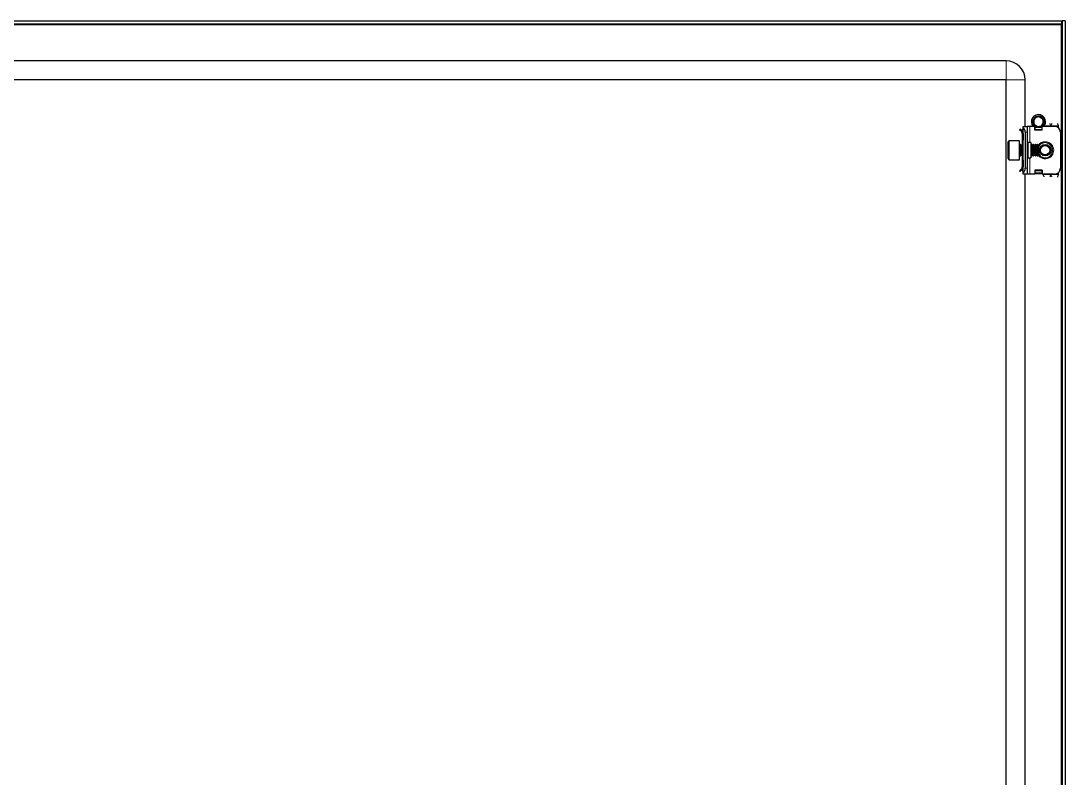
# Model space of a CAD drawing. Header units: millimetres. Extents: x -598 to 2041, y -624 to 1170.
# Drawn here: x 1492 to 2041, y 671 to 1069 of the extents above; entities that cross this region are included whole.
import ezdxf

# ---------------------------------------------------------------- set-up
doc = ezdxf.new("R2010")
doc.units = ezdxf.units.MM

msp = doc.modelspace()

# ---------------------------------------------------------------- linework, layer by layer
at = {"color": 7, "linetype": 'Continuous', "lineweight": 25}
for p, q in [((896.89, 1069.21), (2039.49, 1069.21)), ((896.89, 1067.71), (2039.49, 1067.71)), ((2039.34, 1067.71), (2039.09, 1067.11)), ((2039.49, 1067.71), (2039.49, 1069.21)), ((2039.69, 1069.21), (2039.69, -491.79)), ((2041.19, 1069.21), (2039.69, 1069.21)), ((2041.19, 1069.21), (2041.19, -491.79)), ((2010.19, 1048.21), (1480.69, 1048.21)), ((2010.19, 1038.21), (926.19, 1038.21)), ((2010.19, -460.79), (2010.19, 1038.21)), ((2020.19, 1013.71), (2020.19, 1038.21)), ((2024.19, 1016.31), (2024.22, 1016.56)), ((2024.19, 1016.1), (2024.22, 1016.34)), ((2024.19, 1016.31), (2024.19, 1016.26)), ((2024.19, 1016.1), (2024.2, 1016.05)), ((2024.21, 1016.51), (2024.2, 1016.46)), ((2024.21, 1015.9), (2024.21, 1015.86)), ((2024.23, 1016.72), (2024.23, 1016.67)), ((2024.23, 1015.71), (2024.24, 1015.67)), ((2024.28, 1016.92), (2024.26, 1016.87)), ((2024.28, 1016.92), (2024.35, 1017.15)), ((2024.33, 1017.11), (2024.31, 1017.06)), ((2025.57, 1018.74), (2025.77, 1018.85)), ((2025.74, 1018.84), (2025.7, 1018.82)), ((2025.75, 1018.77), (2025.7, 1018.82)), ((2025.74, 1018.84), (2025.97, 1018.92)), ((2025.93, 1018.93), (2025.88, 1018.91)), ((2026.12, 1019.01), (2026.07, 1019)), ((2026.12, 1019.01), (2026.34, 1019.09)), ((2026.31, 1019.08), (2026.26, 1019.07)), ((2026.5, 1019.13), (2026.46, 1019.12)), ((2027.39, 1019.21), (2026.64, 1019.14)), ((2028.89, 1018.69), (2028.85, 1018.72)), ((2029.05, 1018.57), (2029.01, 1018.6)), ((2029.21, 1018.43), (2029.17, 1018.47)), ((2029.35, 1018.29), (2029.32, 1018.33)), ((2029.35, 1018.29), (2029.47, 1018.16)), ((2029.46, 1018.17), (2029.45, 1018.19)), ((2029.48, 1017.08), (2029.65, 1016.67)), ((2030.19, 1016.02), (2030.12, 1015.71)), ((2030.16, 1015.81), (2030.17, 1015.86)), ((2030.19, 1016.21), (2030.19, 1016.21)), ((2030.19, 1016.02), (2030.19, 1016.07)), ((2017.63, 1012.35), (2017.28, 1012)), ((2018.25, 1011.02), (2017.28, 1012)), ((2018.61, 1011.38), (2017.63, 1012.35)), ((2018.25, 1011.02), (2018.61, 1011.38)), ((2018.69, 1011.71), (2018.69, 1011.32)), ((2018.98, 1012.42), (2019.19, 1012.63)), ((2019.19, 1013.71), (2021.19, 1013.71)), ((2019.19, 1012.95), (2019.19, 1013.71)), ((2019.19, 989.48), (2019.19, 1012.95)), ((2020.19, 1010.71), (2020.19, 991.71)), ((2021.19, 1013.71), (2021.19, 1010.71)), ((2022.69, 1013.71), (2021.19, 1013.71)), ((2021.19, 1010.71), (2021.19, 991.71)), ((2025.19, 1013.71), (2022.69, 1013.71)), ((2024.27, 1015.53), (2024.28, 1015.49)), ((2024.32, 1015.35), (2024.33, 1015.31)), ((2024.38, 1015.18), (2024.38, 1015.17)), ((2024.97, 1014.2), (2025, 1014.17)), ((2025.1, 1014.06), (2025.13, 1014.03)), ((2025.19, 1011.71), (2025.19, 1013.71)), ((2025.44, 1012.9), (2025.19, 1013.04)), ((2029.19, 1011.71), (2025.19, 1011.71)), ((2025.41, 1013.8), (2025.2, 1013.98)), ((2025.25, 1013.93), (2025.29, 1013.9)), ((2025.41, 1013.8), (2025.45, 1013.77)), ((2025.44, 1013.33), (2025.78, 1013.58)), ((2025.94, 1013.33), (2025.44, 1012.98)), ((2025.44, 1012.98), (2025.44, 1013.33)), ((2025.44, 1012.07), (2025.44, 1012.98)), ((2025.44, 1011.71), (2025.44, 1012.07)), ((2025.58, 1013.68), (2025.62, 1013.66)), ((2025.76, 1013.58), (2025.62, 1013.69)), ((2025.76, 1013.58), (2025.76, 1013.69)), ((2025.76, 1013.58), (2025.8, 1013.55)), ((2025.94, 1013.33), (2026.34, 1013.33)), ((2026.29, 1013.35), (2026.09, 1013.46)), ((2026.12, 1013.41), (2026.16, 1013.4)), ((2026.29, 1013.35), (2026.34, 1013.34)), ((2026.47, 1013.3), (2026.52, 1013.29)), ((2027.64, 1013.25), (2027.46, 1013.23)), ((2027.79, 1013.27), (2027.83, 1013.28)), ((2028.17, 1013.38), (2027.98, 1013.33)), ((2028.03, 1013.33), (2028.44, 1013.33)), ((2028.94, 1012.98), (2028.44, 1013.33)), ((2028.54, 1013.62), (2028.94, 1013.33)), ((2028.94, 1013.33), (2028.94, 1012.98)), ((2028.94, 1012.98), (2028.94, 1012.07)), ((2028.94, 1012.07), (2028.94, 1011.71)), ((2029.19, 1013.04), (2028.99, 1012.92)), ((2028.99, 1012.92), (2028.99, 1011.71)), ((2029.19, 1011.71), (2029.19, 1013.71)), ((2035.69, 1013.71), (2029.19, 1013.71)), ((2029.46, 1014.25), (2029.29, 1014.12)), ((2029.43, 1014.28), (2029.31, 1014.09)), ((2029.96, 1015.1), (2029.86, 1014.91)), ((2029.97, 1015.09), (2029.87, 1014.91)), ((2030.03, 1015.23), (2030.04, 1015.28)), ((2030.08, 1015.41), (2030.1, 1015.46)), ((2030.13, 1015.61), (2030.14, 1015.66)), ((2037.69, 1012.95), (2037.69, 1013.96)), ((2038.69, 1010.71), (2038.69, 991.71)), ((2011.19, 996.81), (2011.19, 1005.61)), ((2017.19, 1006.21), (2011.79, 1006.21)), ((2017.19, 996.21), (2017.19, 1006.21)), ((2018.69, 1009.96), (2019.19, 1009.96)), ((2018.69, 1009.96), (2018.69, 1006.46)), ((2019.19, 1006.46), (2018.69, 1006.46)), ((2018.69, 1006.46), (2018.69, 1004.21)), ((2019.19, 1009.96), (2019.19, 1006.46)), ((2023.19, 1005.21), (2021.69, 1005.21)), ((2023.19, 1005.21), (2023.19, 997.21)), ((2017.8, 1004.21), (2017.44, 1004.21)), ((2018.19, 1003.66), (2017.8, 1004.21)), ((2017.8, 1003.74), (2017.8, 1004.21)), ((2017.8, 998.21), (2017.8, 1003.74)), ((2018.58, 1004.21), (2018.19, 1003.66)), ((2018.19, 1003.27), (2018.19, 1003.66)), ((2018.19, 998.77), (2018.19, 1003.27)), ((2018.8, 1004.21), (2018.58, 1004.21)), ((2018.58, 1003.74), (2018.58, 1004.21)), ((2018.58, 998.21), (2018.58, 1003.74)), ((2019.19, 1003.66), (2018.8, 1004.21)), ((2018.8, 1003.74), (2018.8, 1004.21)), ((2018.8, 998.21), (2018.8, 1003.74)), ((2023.58, 1004.21), (2023.19, 1003.66)), ((2023.8, 1004.21), (2023.58, 1004.21)), ((2023.58, 1003.74), (2023.58, 1004.21)), ((2023.58, 998.21), (2023.58, 1003.74)), ((2024.19, 1003.66), (2023.8, 1004.21)), ((2023.8, 1003.74), (2023.8, 1004.21)), ((2023.8, 998.21), (2023.8, 1003.74)), ((2024.58, 1004.21), (2024.19, 1003.66)), ((2024.19, 1003.27), (2024.19, 1003.66)), ((2024.19, 998.77), (2024.19, 1003.27)), ((2024.8, 1004.21), (2024.58, 1004.21)), ((2024.58, 1003.74), (2024.58, 1004.21)), ((2024.58, 998.21), (2024.58, 1003.74)), ((2025.19, 1003.66), (2024.8, 1004.21)), ((2024.8, 1003.74), (2024.8, 1004.21)), ((2024.8, 998.21), (2024.8, 1003.74)), ((2025.58, 1004.21), (2025.19, 1003.66)), ((2025.19, 1003.27), (2025.19, 1003.66)), ((2025.19, 998.77), (2025.19, 1003.27)), ((2025.8, 1004.21), (2025.58, 1004.21)), ((2025.58, 1003.74), (2025.58, 1004.21)), ((2025.58, 998.21), (2025.58, 1003.74)), ((2026.19, 1003.66), (2025.8, 1004.21)), ((2025.8, 1003.74), (2025.8, 1004.21)), ((2025.8, 998.21), (2025.8, 1003.74)), ((2026.58, 1004.21), (2026.19, 1003.66)), ((2026.19, 1003.27), (2026.19, 1003.66)), ((2026.19, 998.77), (2026.19, 1003.27)), ((2026.64, 1004.21), (2026.58, 1004.21)), ((2026.58, 1003.74), (2026.58, 1004.21)), ((2026.58, 998.21), (2026.58, 1003.74)), ((2027.19, 1003.66), (2026.64, 1004.21)), ((2026.64, 998.21), (2026.64, 1004.21)), ((2027.19, 998.77), (2027.19, 1003.66)), ((2011.79, 996.21), (2017.19, 996.21)), ((2017.44, 998.21), (2017.8, 998.21)), ((2017.8, 998.21), (2018.19, 998.77)), ((2018.19, 998.77), (2018.58, 998.21)), ((2018.58, 998.21), (2018.8, 998.21)), ((2018.69, 998.21), (2018.69, 995.96)), ((2018.69, 995.96), (2019.19, 995.96)), ((2018.69, 995.96), (2018.69, 992.46)), ((2018.8, 998.21), (2019.19, 998.77)), ((2019.19, 995.96), (2019.19, 992.46)), ((2021.69, 997.21), (2023.19, 997.21)), ((2023.19, 998.77), (2023.58, 998.21)), ((2023.58, 998.21), (2023.8, 998.21)), ((2023.8, 998.21), (2024.19, 998.77)), ((2024.19, 998.77), (2024.58, 998.21)), ((2024.58, 998.21), (2024.8, 998.21)), ((2024.8, 998.21), (2025.19, 998.77)), ((2025.19, 998.77), (2025.58, 998.21)), ((2025.58, 998.21), (2025.8, 998.21)), ((2025.8, 998.21), (2026.19, 998.77)), ((2026.19, 998.77), (2026.58, 998.21)), ((2026.58, 998.21), (2026.64, 998.21)), ((2026.64, 998.21), (2027.19, 998.77)), ((2018.25, 991.4), (2017.28, 990.43)), ((2017.63, 990.07), (2017.28, 990.43)), ((2018.61, 991.05), (2017.63, 990.07)), ((2018.25, 991.4), (2018.61, 991.05)), ((2018.69, 992.46), (2019.19, 992.46)), ((2018.69, 990.71), (2018.69, 991.17)), ((2019.19, 989.8), (2018.98, 990.01)), ((2019.19, 988.71), (2019.19, 989.48)), ((2021.19, 988.71), (2019.19, 988.71)), ((2020.19, 613.71), (2020.19, 988.71)), ((2021.19, 991.71), (2021.19, 988.71)), ((2022.69, 988.71), (2021.19, 988.71)), ((2025.19, 988.71), (2022.69, 988.71)), ((2029.19, 990.71), (2025.19, 990.71)), ((2025.19, 990.71), (2025.19, 988.71)), ((2025.44, 990.36), (2025.44, 990.71)), ((2025.44, 989.45), (2025.44, 990.36)), ((2025.44, 989.45), (2025.94, 989.09)), ((2025.44, 989.09), (2025.44, 989.45)), ((2025.94, 988.74), (2025.44, 989.09)), ((2028.44, 989.09), (2025.94, 989.09)), ((2025.94, 989.09), (2025.94, 988.74)), ((2028.44, 988.74), (2025.94, 988.74)), ((2028.44, 989.09), (2028.94, 989.45)), ((2028.44, 988.74), (2028.44, 989.09)), ((2028.94, 989.09), (2028.44, 988.74)), ((2028.94, 990.71), (2028.94, 990.36)), ((2028.94, 990.36), (2028.94, 989.45)), ((2028.94, 989.45), (2028.94, 989.09)), ((2028.99, 990.71), (2028.99, 988.83)), ((2028.99, 988.83), (2029.19, 988.83)), ((2029.19, 990.71), (2029.19, 988.71)), ((2035.69, 988.71), (2029.19, 988.71)), ((2029.69, 988.46), (2029.69, 988.71)), ((2037.69, 988.46), (2037.69, 989.48))]:
    msp.add_line(p, q, dxfattribs=at)
at = {"color": 8, "linetype": 'Continuous', "lineweight": 18}
for p, q in [((897.29, 1067.11), (2039.09, 1067.11)), ((2039.09, 1067.11), (2039.09, -489.69)), ((2010.19, 1038.21), (2010.19, 1048.21)), ((2010.19, 1038.21), (2020.19, 1038.21)), ((2019.19, 1011.71), (2018.69, 1011.71)), ((2019.19, 1012.21), (2018.98, 1012.42)), ((2021.19, 1010.71), (2020.19, 1010.71)), ((2022.69, 1013.71), (2022.69, 1005.21)), ((2028.94, 1012.07), (2025.44, 1012.07)), ((2030.19, 1013.96), (2033.69, 1013.96)), ((2037.69, 1013.96), (2033.69, 1013.96)), ((2011.79, 1006.21), (2011.79, 996.21)), ((2021.69, 1005.21), (2021.69, 997.21)), ((2017.44, 1004.21), (2017.44, 999.6)), ((2017.44, 999.6), (2017.44, 998.21)), ((2022.69, 997.21), (2022.69, 988.71)), ((2019.19, 990.71), (2018.69, 990.71)), ((2019.19, 990.21), (2018.98, 990.01)), ((2020.19, 991.71), (2021.19, 991.71)), ((2025.44, 990.36), (2028.94, 990.36)), ((2033.69, 988.46), (2029.69, 988.46)), ((2037.69, 988.46), (2033.69, 988.46))]:
    msp.add_line(p, q, dxfattribs=at)
at = {"color": 7, "linetype": 'Continuous', "lineweight": 25}
for radius in [3, 2.76, 2.45]:
    msp.add_circle((2030.69, 1001.21), radius, dxfattribs=at)
for centre, radius, start, end in [((2010.19, 1038.21), 10, 0, 90), ((2027.19, 1016.21), 3.75, 0, 221.8103), ((2027.19, 1016.21), 2.5, 168.5944, 228.5944), ((2027.19, 1016.21), 2.5, 108.5944, 168.5944), ((2027.19, 1016.21), 2.5, 75.8881, 108.5944), ((2027.19, 1016.21), 3, 59.9286, 86.2193), ((2027.19, 1016.21), 2.5, 288.5944, 348.5944), ((2027.19, 1016.21), 3, 360, 40.7437), ((2027.19, 1016.21), 2.5, 348.5944, 10.5165), ((2027.19, 1016.21), 3.75, 318.1897, 0), ((2019.69, 1011.71), 1, 135, 180), ((2017.19, 1010.71), 3, 360, 48.1897), ((2027.19, 1016.21), 2.5, 228.5944, 288.5944), ((2035.69, 1010.71), 3, 360, 90), ((2011.79, 1005.61), 0.6, 90, 180), ((2021.69, 1005.71), 0.5, 180, 270), ((2030.69, 1001.21), 4, 270, 151.045), ((2017.44, 1004.46), 0.25, 180, 270), ((2030.69, 1001.21), 4, 208.955, 270), ((2011.79, 996.81), 0.6, 180, 270), ((2017.44, 997.96), 0.25, 90, 180), ((2021.69, 996.71), 0.5, 90, 180), ((2019.69, 990.71), 1, 180, 225), ((2017.19, 991.71), 3, 311.8103, 360), ((2035.69, 991.71), 3, 270, 360)]:
    msp.add_arc(centre, radius, start, end, dxfattribs=at)
at = {"color": 8, "linetype": 'Continuous', "lineweight": 18}
for start, end in [(215.4622, 90), (90, 144.5378)]:
    msp.add_arc((2030.69, 1001.21), 4.5, start, end, dxfattribs=at)
at = {"color": 7, "linetype": 'Continuous', "lineweight": 25}
msp.add_open_spline([(2039.09, 1067.11), (2039.12, 1067.19), (2039.19, 1067.35), (2039.29, 1067.55), (2039.39, 1067.69), (2039.46, 1067.7), (2039.49, 1067.71)], degree=3, dxfattribs=at)
for points, knots in [([(2039.69, 1069.21), (2039.68, 1069.03), (2039.66, 1068.67), (2039.57, 1068.3), (2039.5, 1068.1), (2039.49, 1068.1)], [0, 0, 0, 0, 0.48755, 0.97507, 1, 1, 1, 1]), ([(2024.19, 1016.31), (2024.23, 1016.32), (2024.29, 1016.35), (2024.38, 1016.38), (2024.47, 1016.38), (2024.52, 1016.37), (2024.54, 1016.37)], [0, 0, 0, 0, 0.293779, 0.558982, 0.818494, 1, 1, 1, 1]), ([(2024.42, 1016.28), (2024.4, 1016.28), (2024.35, 1016.29), (2024.28, 1016.28), (2024.22, 1016.27), (2024.19, 1016.26)], [0, 0, 0, 0, 0.236131, 0.613435, 1, 1, 1, 1]), ([(2024.97, 1014.2), (2024.84, 1014.35), (2024.56, 1014.7), (2024.27, 1015.36), (2024.22, 1015.87), (2024.19, 1016.13)], [0, 0, 0, 0, 0.274163, 0.639603, 1, 1, 1, 1]), ([(2024.59, 1016.41), (2024.58, 1016.42), (2024.55, 1016.44), (2024.47, 1016.46), (2024.38, 1016.48), (2024.29, 1016.48), (2024.23, 1016.47), (2024.2, 1016.46)], [0, 0, 0, 0, 0.050156, 0.304513, 0.55888, 0.776903, 1, 1, 1, 1]), ([(2024.3, 1015.47), (2024.29, 1015.51), (2024.23, 1015.66), (2024.21, 1015.82), (2024.2, 1015.94)], [0, 0, 0, 0, 0.28291, 1, 1, 1, 1]), ([(2024.21, 1016.51), (2024.24, 1016.53), (2024.3, 1016.55), (2024.4, 1016.56), (2024.49, 1016.56), (2024.58, 1016.54), (2024.63, 1016.52), (2024.65, 1016.5), (2024.65, 1016.5)], [0, 0, 0, 0, 0.227908, 0.430276, 0.627707, 0.816134, 0.99284, 1, 1, 1, 1]), ([(2024.23, 1016.72), (2024.27, 1016.73), (2024.33, 1016.75), (2024.43, 1016.75), (2024.52, 1016.73), (2024.6, 1016.7), (2024.66, 1016.66), (2024.7, 1016.63), (2024.71, 1016.61)], [0, 0, 0, 0, 0.205811, 0.38496, 0.558827, 0.724121, 0.878934, 1, 1, 1, 1]), ([(2024.67, 1016.53), (2024.64, 1016.55), (2024.59, 1016.59), (2024.5, 1016.64), (2024.41, 1016.66), (2024.32, 1016.68), (2024.26, 1016.67), (2024.23, 1016.67)], [0, 0, 0, 0, 0.19243, 0.403622, 0.614801, 0.805152, 1, 1, 1, 1]), ([(2024.7, 1016.66), (2024.68, 1016.69), (2024.63, 1016.73), (2024.55, 1016.79), (2024.46, 1016.84), (2024.37, 1016.86), (2024.3, 1016.87), (2024.26, 1016.87)], [0, 0, 0, 0, 0.183111, 0.381533, 0.579913, 0.787111, 1, 1, 1, 1]), ([(2024.28, 1016.92), (2024.31, 1016.92), (2024.38, 1016.93), (2024.47, 1016.92), (2024.55, 1016.89), (2024.62, 1016.85), (2024.68, 1016.8), (2024.71, 1016.76), (2024.73, 1016.74)], [0, 0, 0, 0, 0.207037, 0.38272, 0.55212, 0.712365, 0.86221, 1, 1, 1, 1]), ([(2024.74, 1016.75), (2024.73, 1016.77), (2024.7, 1016.82), (2024.65, 1016.88), (2024.57, 1016.95), (2024.49, 1017.01), (2024.4, 1017.04), (2024.34, 1017.06), (2024.31, 1017.06)], [0, 0, 0, 0, 0.112687, 0.266978, 0.464332, 0.661607, 0.829157, 1, 1, 1, 1]), ([(2024.32, 1017.04), (2024.32, 1017.07), (2024.34, 1017.18), (2024.39, 1017.28), (2024.43, 1017.36)], [0, 0, 0, 0, 0.2181682, 1, 1, 1, 1]), ([(2024.33, 1017.11), (2024.36, 1017.1), (2024.42, 1017.1), (2024.5, 1017.08), (2024.57, 1017.04), (2024.64, 1016.99), (2024.69, 1016.94), (2024.73, 1016.88), (2024.74, 1016.84), (2024.75, 1016.82)], [0, 0, 0, 0, 0.164802, 0.328662, 0.485343, 0.633184, 0.771489, 0.900657, 1, 1, 1, 1]), ([(2024.74, 1016.71), (2024.73, 1016.68), (2024.71, 1016.6), (2024.66, 1016.5), (2024.59, 1016.41), (2024.53, 1016.35), (2024.46, 1016.3), (2024.4, 1016.27), (2024.36, 1016.26), (2024.36, 1016.25)], [0, 0, 0, 0, 0.125166, 0.336769, 0.488675, 0.640371, 0.791962, 0.943503, 1, 1, 1, 1]), ([(2024.36, 1016.25), (2024.36, 1016.18), (2024.38, 1015.79), (2024.55, 1015.12), (2024.92, 1014.64), (2025.09, 1014.42)], [0, 0, 0, 0, 0.108003, 0.585763, 1, 1, 1, 1]), ([(2025.73, 1018.77), (2025.66, 1018.72), (2025.31, 1018.49), (2024.82, 1017.98), (2024.59, 1017.43), (2024.49, 1017.18)], [0, 0, 0, 0, 0.128781, 0.613629, 1, 1, 1, 1]), ([(2024.49, 1017.18), (2024.49, 1017.18), (2024.52, 1017.17), (2024.58, 1017.14), (2024.64, 1017.1), (2024.68, 1017.04), (2024.73, 1016.97), (2024.75, 1016.86), (2024.75, 1016.77), (2024.74, 1016.72), (2024.74, 1016.71)], [0, 0, 0, 0, 0.022761, 0.192243, 0.346896, 0.477535, 0.588677, 0.783334, 0.968624, 1, 1, 1, 1]), ([(2024.76, 1016.78), (2024.75, 1016.81), (2024.74, 1016.88), (2024.7, 1016.96), (2024.65, 1017.04), (2024.59, 1017.1), (2024.54, 1017.15), (2024.5, 1017.17), (2024.49, 1017.18)], [0, 0, 0, 0, 0.182737, 0.363423, 0.543947, 0.724373, 0.904747, 1, 1, 1, 1]), ([(2026.39, 1018.58), (2026.38, 1018.58), (2026.33, 1018.56), (2026.26, 1018.55), (2026.16, 1018.55), (2026.07, 1018.56), (2025.98, 1018.59), (2025.9, 1018.63), (2025.82, 1018.67), (2025.77, 1018.72), (2025.74, 1018.76), (2025.73, 1018.77)], [0, 0, 0, 0, 0.0429601, 0.1733, 0.2742626, 0.4010814, 0.5277159, 0.6542588, 0.7807587, 0.9368521, 1, 1, 1, 1]), ([(2025.74, 1018.84), (2025.77, 1018.82), (2025.83, 1018.78), (2025.9, 1018.71), (2025.94, 1018.65), (2025.96, 1018.61), (2025.96, 1018.6)], [0, 0, 0, 0, 0.319514, 0.608493, 0.891527, 1, 1, 1, 1]), ([(2026.04, 1018.58), (2026.04, 1018.58), (2026.04, 1018.61), (2026.02, 1018.68), (2025.99, 1018.77), (2025.94, 1018.85), (2025.9, 1018.89), (2025.88, 1018.91)], [0, 0, 0, 0, 0.00279, 0.269575, 0.536371, 0.765499, 1, 1, 1, 1]), ([(2025.93, 1018.93), (2025.96, 1018.91), (2026.01, 1018.87), (2026.07, 1018.79), (2026.11, 1018.71), (2026.14, 1018.63), (2026.15, 1018.58), (2026.15, 1018.56)], [0, 0, 0, 0, 0.234253, 0.442787, 0.646465, 0.841043, 1, 1, 1, 1]), ([(2026.18, 1018.55), (2026.19, 1018.58), (2026.19, 1018.65), (2026.19, 1018.74), (2026.16, 1018.84), (2026.13, 1018.92), (2026.09, 1018.97), (2026.07, 1019)], [0, 0, 0, 0, 0.181695, 0.396783, 0.61186, 0.803681, 1, 1, 1, 1]), ([(2026.12, 1019.01), (2026.14, 1018.99), (2026.19, 1018.94), (2026.24, 1018.86), (2026.28, 1018.78), (2026.29, 1018.69), (2026.29, 1018.62), (2026.28, 1018.58), (2026.28, 1018.56)], [0, 0, 0, 0, 0.208724, 0.39105, 0.568219, 0.73683, 0.894853, 1, 1, 1, 1]), ([(2026.3, 1018.56), (2026.3, 1018.57), (2026.32, 1018.61), (2026.34, 1018.68), (2026.35, 1018.78), (2026.34, 1018.88), (2026.31, 1018.98), (2026.28, 1019.04), (2026.26, 1019.07)], [0, 0, 0, 0, 0.043388, 0.23288, 0.422274, 0.611632, 0.803279, 1, 1, 1, 1]), ([(2026.31, 1019.08), (2026.33, 1019.05), (2026.37, 1019), (2026.41, 1018.91), (2026.43, 1018.83), (2026.44, 1018.75), (2026.42, 1018.67), (2026.41, 1018.62), (2026.39, 1018.59), (2026.39, 1018.58)], [0, 0, 0, 0, 0.198483, 0.367712, 0.531083, 0.685778, 0.830503, 0.965152, 1, 1, 1, 1]), ([(2026.64, 1019.14), (2026.65, 1019.12), (2026.67, 1019.07), (2026.69, 1019), (2026.69, 1018.92), (2026.67, 1018.84), (2026.64, 1018.76), (2026.57, 1018.68), (2026.48, 1018.62), (2026.42, 1018.59), (2026.39, 1018.58)], [0, 0, 0, 0, 0.098631, 0.238541, 0.378532, 0.49895, 0.601027, 0.777401, 0.9101, 1, 1, 1, 1]), ([(2026.41, 1018.6), (2026.43, 1018.62), (2026.45, 1018.67), (2026.48, 1018.76), (2026.5, 1018.86), (2026.5, 1018.99), (2026.47, 1019.07), (2026.46, 1019.12)], [0, 0, 0, 0, 0.13286, 0.29106, 0.491007, 0.69089, 1, 1, 1, 1]), ([(2026.5, 1019.13), (2026.52, 1019.11), (2026.54, 1019.05), (2026.57, 1018.97), (2026.58, 1018.89), (2026.57, 1018.81), (2026.54, 1018.72), (2026.5, 1018.66), (2026.47, 1018.62)], [0, 0, 0, 0, 0.16279, 0.324686, 0.479688, 0.626058, 0.76302, 1, 1, 1, 1]), ([(2026.49, 1018.63), (2026.5, 1018.64), (2026.53, 1018.66), (2026.56, 1018.72), (2026.61, 1018.8), (2026.64, 1018.89), (2026.65, 1018.98), (2026.65, 1019.07), (2026.65, 1019.12), (2026.64, 1019.14)], [0, 0, 0, 0, 0.036757, 0.196192, 0.355485, 0.51469, 0.719746, 0.882005, 1, 1, 1, 1]), ([(2027.8, 1018.64), (2028.09, 1018.59), (2028.38, 1018.53), (2028.65, 1018.4), (2028.66, 1018.4)], [0, 0, 0, 0, 0.965671, 1, 1, 1, 1]), ([(2027.8, 1018.64), (2027.89, 1018.6), (2028.03, 1018.54), (2028.16, 1018.47), (2028.2, 1018.45)], [0, 0, 0, 0, 0.681733, 1, 1, 1, 1]), ([(2028.2, 1018.45), (2028.27, 1018.41), (2028.59, 1018.25), (2029.11, 1017.84), (2029.36, 1017.33), (2029.48, 1017.08)], [0, 0, 0, 0, 0.1306517, 0.5600073, 1, 1, 1, 1]), ([(2028.66, 1018.4), (2028.65, 1018.42), (2028.64, 1018.46), (2028.63, 1018.54), (2028.64, 1018.63), (2028.65, 1018.72), (2028.68, 1018.78), (2028.69, 1018.81)], [0, 0, 0, 0, 0.113604, 0.31095, 0.508229, 0.75166, 1, 1, 1, 1]), ([(2028.71, 1018.8), (2028.71, 1018.76), (2028.71, 1018.69), (2028.68, 1018.6), (2028.66, 1018.54), (2028.64, 1018.51), (2028.64, 1018.51)], [0, 0, 0, 0, 0.357139, 0.680979, 0.998183, 1, 1, 1, 1]), ([(2028.65, 1018.42), (2028.67, 1018.44), (2028.72, 1018.48), (2028.78, 1018.55), (2028.82, 1018.63), (2028.84, 1018.69), (2028.85, 1018.72)], [0, 0, 0, 0, 0.228254, 0.510351, 0.752319, 1, 1, 1, 1]), ([(2029.26, 1018), (2029.24, 1017.99), (2029.2, 1017.98), (2029.11, 1017.97), (2029.02, 1017.99), (2028.93, 1018.03), (2028.85, 1018.08), (2028.76, 1018.16), (2028.69, 1018.28), (2028.67, 1018.36), (2028.66, 1018.4)], [0, 0, 0, 0, 0.0736464, 0.1695635, 0.351373, 0.4388934, 0.519676, 0.6829056, 0.8511995, 1, 1, 1, 1]), ([(2028.89, 1018.69), (2028.88, 1018.65), (2028.87, 1018.58), (2028.84, 1018.49), (2028.79, 1018.41), (2028.74, 1018.35), (2028.7, 1018.32), (2028.69, 1018.31)], [0, 0, 0, 0, 0.240212, 0.454711, 0.664287, 0.864517, 1, 1, 1, 1]), ([(2028.7, 1018.28), (2028.72, 1018.29), (2028.78, 1018.31), (2028.86, 1018.37), (2028.93, 1018.44), (2028.98, 1018.51), (2029, 1018.57), (2029.01, 1018.6)], [0, 0, 0, 0, 0.172104, 0.391099, 0.610089, 0.802801, 1, 1, 1, 1]), ([(2029.05, 1018.57), (2029.05, 1018.53), (2029.03, 1018.46), (2028.99, 1018.38), (2028.93, 1018.31), (2028.87, 1018.25), (2028.81, 1018.21), (2028.76, 1018.2), (2028.75, 1018.2)], [0, 0, 0, 0, 0.209239, 0.392702, 0.571062, 0.740844, 0.899958, 1, 1, 1, 1]), ([(2028.76, 1018.17), (2028.77, 1018.17), (2028.81, 1018.18), (2028.89, 1018.21), (2028.98, 1018.25), (2029.06, 1018.31), (2029.12, 1018.38), (2029.16, 1018.44), (2029.17, 1018.47)], [0, 0, 0, 0, 0.0505, 0.241124, 0.431653, 0.622154, 0.808692, 1, 1, 1, 1]), ([(2029.21, 1018.43), (2029.2, 1018.4), (2029.17, 1018.34), (2029.12, 1018.26), (2029.06, 1018.2), (2028.99, 1018.15), (2028.92, 1018.12), (2028.86, 1018.11), (2028.83, 1018.11), (2028.82, 1018.11)], [0, 0, 0, 0, 0.198035, 0.367663, 0.531495, 0.686664, 0.831818, 0.981917, 1, 1, 1, 1]), ([(2028.84, 1018.09), (2028.84, 1018.09), (2028.88, 1018.09), (2028.94, 1018.1), (2029.03, 1018.12), (2029.11, 1018.15), (2029.19, 1018.2), (2029.26, 1018.25), (2029.3, 1018.3), (2029.32, 1018.33)], [0, 0, 0, 0, 0.018281, 0.175639, 0.332896, 0.490097, 0.647274, 0.821632, 1, 1, 1, 1]), ([(2029.35, 1018.29), (2029.34, 1018.27), (2029.31, 1018.22), (2029.25, 1018.15), (2029.18, 1018.1), (2029.11, 1018.06), (2029.04, 1018.04), (2028.96, 1018.04), (2028.91, 1018.05), (2028.89, 1018.05)], [0, 0, 0, 0, 0.159446, 0.318034, 0.469983, 0.61348, 0.747649, 0.872856, 1, 1, 1, 1]), ([(2028.9, 1018.04), (2028.93, 1018.03), (2028.99, 1018.02), (2029.07, 1018.02), (2029.15, 1018.03), (2029.24, 1018.05), (2029.34, 1018.1), (2029.41, 1018.16), (2029.45, 1018.19)], [0, 0, 0, 0, 0.149407, 0.278563, 0.407661, 0.536722, 0.727045, 1, 1, 1, 1]), ([(2029.46, 1018.17), (2029.45, 1018.15), (2029.42, 1018.1), (2029.35, 1018.04), (2029.3, 1018.01), (2029.27, 1018), (2029.26, 1018)], [0, 0, 0, 0, 0.315056, 0.630194, 0.945514, 1, 1, 1, 1]), ([(2029.26, 1018), (2029.29, 1017.97), (2029.53, 1017.75), (2029.88, 1017.29), (2030.12, 1016.68), (2030.17, 1016.33), (2030.19, 1016.21)], [0, 0, 0, 0, 0.050685, 0.485619, 0.826643, 1, 1, 1, 1]), ([(2029.64, 1015.52), (2029.64, 1015.56), (2029.63, 1015.62), (2029.64, 1015.69), (2029.64, 1015.72)], [0, 0, 0, 0, 0.5444726, 1, 1, 1, 1]), ([(2029.64, 1015.72), (2029.64, 1015.73), (2029.65, 1015.77), (2029.67, 1015.83), (2029.7, 1015.87), (2029.7, 1015.88)], [0, 0, 0, 0, 0.157682, 0.80304, 1, 1, 1, 1]), ([(2029.7, 1015.88), (2029.71, 1015.99), (2029.72, 1016.25), (2029.68, 1016.51), (2029.65, 1016.67)], [0, 0, 0, 0, 0.408521, 1, 1, 1, 1]), ([(2029.66, 1015.72), (2029.68, 1015.7), (2029.71, 1015.65), (2029.77, 1015.59), (2029.84, 1015.54), (2029.92, 1015.5), (2030.01, 1015.47), (2030.07, 1015.46), (2030.1, 1015.46)], [0, 0, 0, 0, 0.137266, 0.30795, 0.478578, 0.649185, 0.822833, 1, 1, 1, 1]), ([(2029.67, 1015.86), (2029.68, 1015.85), (2029.71, 1015.82), (2029.77, 1015.76), (2029.86, 1015.71), (2029.95, 1015.67), (2030.04, 1015.65), (2030.11, 1015.66), (2030.14, 1015.66)], [0, 0, 0, 0, 0.0698715, 0.2584547, 0.4469509, 0.6354224, 0.81547, 1, 1, 1, 1]), ([(2030.13, 1015.61), (2030.09, 1015.6), (2030.03, 1015.59), (2029.93, 1015.59), (2029.85, 1015.62), (2029.77, 1015.65), (2029.71, 1015.69), (2029.68, 1015.73), (2029.67, 1015.74)], [0, 0, 0, 0, 0.208898, 0.388587, 0.562428, 0.727295, 0.881578, 1, 1, 1, 1]), ([(2029.7, 1015.93), (2029.71, 1015.94), (2029.72, 1015.97), (2029.77, 1016.02), (2029.82, 1016.08), (2029.88, 1016.12), (2029.96, 1016.17), (2030.05, 1016.2), (2030.12, 1016.21), (2030.17, 1016.21), (2030.19, 1016.21)], [0, 0, 0, 0, 0.060221, 0.18113, 0.301988, 0.42281, 0.589437, 0.75603, 0.87711, 1, 1, 1, 1]), ([(2030.16, 1015.81), (2030.13, 1015.8), (2030.07, 1015.78), (2029.97, 1015.77), (2029.88, 1015.78), (2029.8, 1015.81), (2029.74, 1015.84), (2029.71, 1015.86), (2029.7, 1015.87)], [0, 0, 0, 0, 0.214065, 0.402363, 0.585629, 0.760234, 0.923894, 1, 1, 1, 1]), ([(2029.73, 1015.97), (2029.75, 1015.95), (2029.81, 1015.91), (2029.9, 1015.88), (2029.99, 1015.85), (2030.08, 1015.85), (2030.14, 1015.86), (2030.17, 1015.86)], [0, 0, 0, 0, 0.189173, 0.404697, 0.62022, 0.807935, 1, 1, 1, 1]), ([(2030.19, 1016.02), (2030.15, 1016), (2030.09, 1015.97), (2029.99, 1015.96), (2029.9, 1015.96), (2029.82, 1015.97), (2029.77, 1015.99), (2029.75, 1016)], [0, 0, 0, 0, 0.235039, 0.445532, 0.651268, 0.847853, 1, 1, 1, 1]), ([(2029.83, 1016.08), (2029.86, 1016.07), (2029.92, 1016.05), (2030.01, 1016.04), (2030.1, 1016.04), (2030.16, 1016.06), (2030.19, 1016.07)], [0, 0, 0, 0, 0.237597, 0.516729, 0.755527, 1, 1, 1, 1]), ([(2030.19, 1016.22), (2030.16, 1016.21), (2030.1, 1016.17), (2030.01, 1016.15), (2029.95, 1016.14), (2029.92, 1016.14)], [0, 0, 0, 0, 0.3712256, 0.7088717, 1, 1, 1, 1]), ([(2030.19, 1016.22), (2030.19, 1016.17), (2030.2, 1016.09), (2030.18, 1016.02), (2030.17, 1015.99)], [0, 0, 0, 0, 0.659859, 1, 1, 1, 1]), ([(2018.69, 1009.96), (2018.67, 1010.15), (2018.64, 1010.44), (2018.45, 1010.8), (2018.32, 1010.95), (2018.25, 1011.02)], [0, 0, 0, 0, 0.485042, 0.738404, 1, 1, 1, 1]), ([(2019.19, 1009.96), (2019.17, 1010.21), (2019.11, 1010.69), (2018.83, 1011.15), (2018.63, 1011.35), (2018.61, 1011.38)], [0, 0, 0, 0, 0.461863, 0.923726, 1, 1, 1, 1]), ([(2024.5, 1014.92), (2024.48, 1014.94), (2024.39, 1015.08), (2024.35, 1015.24), (2024.31, 1015.37)], [0, 0, 0, 0, 0.192577, 1, 1, 1, 1]), ([(2024.88, 1014.33), (2024.84, 1014.37), (2024.7, 1014.51), (2024.61, 1014.68), (2024.54, 1014.8)], [0, 0, 0, 0, 0.288707, 1, 1, 1, 1]), ([(2024.97, 1014.2), (2024.98, 1014.23), (2025.02, 1014.28), (2025.08, 1014.33), (2025.15, 1014.38), (2025.22, 1014.41), (2025.3, 1014.42), (2025.36, 1014.42), (2025.4, 1014.41), (2025.41, 1014.41)], [0, 0, 0, 0, 0.169226, 0.337427, 0.497935, 0.649179, 0.790582, 0.922688, 1, 1, 1, 1]), ([(2025.46, 1014.37), (2025.45, 1014.37), (2025.38, 1014.37), (2025.28, 1014.35), (2025.17, 1014.31), (2025.08, 1014.25), (2025.03, 1014.2), (2025, 1014.17)], [0, 0, 0, 0, 0.046579, 0.362688, 0.551736, 0.740753, 1, 1, 1, 1]), ([(2025.09, 1014.42), (2025.1, 1014.42), (2025.12, 1014.43), (2025.18, 1014.45), (2025.27, 1014.46), (2025.37, 1014.44), (2025.47, 1014.4), (2025.52, 1014.35), (2025.54, 1014.34)], [0, 0, 0, 0, 0.045866, 0.230744, 0.387461, 0.658246, 0.861978, 1, 1, 1, 1]), ([(2025.45, 1014.4), (2025.42, 1014.41), (2025.36, 1014.43), (2025.27, 1014.44), (2025.18, 1014.44), (2025.12, 1014.42), (2025.09, 1014.42)], [0, 0, 0, 0, 0.2517951, 0.502165, 0.752314, 1, 1, 1, 1]), ([(2025.1, 1014.06), (2025.11, 1014.1), (2025.14, 1014.16), (2025.2, 1014.23), (2025.27, 1014.28), (2025.34, 1014.32), (2025.41, 1014.35), (2025.46, 1014.35), (2025.48, 1014.35)], [0, 0, 0, 0, 0.211659, 0.390361, 0.562352, 0.724819, 0.876696, 1, 1, 1, 1]), ([(2025.58, 1014.29), (2025.57, 1014.29), (2025.52, 1014.29), (2025.45, 1014.27), (2025.36, 1014.24), (2025.27, 1014.18), (2025.19, 1014.12), (2025.15, 1014.06), (2025.13, 1014.03)], [0, 0, 0, 0, 0.05388, 0.236051, 0.418115, 0.600136, 0.797238, 1, 1, 1, 1]), ([(2025.25, 1013.93), (2025.26, 1013.96), (2025.28, 1014.03), (2025.33, 1014.11), (2025.39, 1014.18), (2025.45, 1014.23), (2025.52, 1014.26), (2025.57, 1014.27), (2025.6, 1014.28)], [0, 0, 0, 0, 0.203485, 0.379971, 0.551008, 0.713426, 0.865499, 1, 1, 1, 1]), ([(2025.65, 1014.21), (2025.65, 1014.21), (2025.61, 1014.2), (2025.55, 1014.17), (2025.46, 1014.12), (2025.39, 1014.05), (2025.33, 1013.98), (2025.3, 1013.92), (2025.29, 1013.9)], [0, 0, 0, 0, 0.002693, 0.20821, 0.413641, 0.619057, 0.807274, 1, 1, 1, 1]), ([(2025.41, 1013.8), (2025.42, 1013.83), (2025.43, 1013.9), (2025.47, 1013.99), (2025.52, 1014.07), (2025.58, 1014.13), (2025.63, 1014.17), (2025.66, 1014.18), (2025.66, 1014.18)], [0, 0, 0, 0, 0.222831, 0.420099, 0.612409, 0.79585, 0.967895, 1, 1, 1, 1]), ([(2025.71, 1014.08), (2025.7, 1014.08), (2025.66, 1014.05), (2025.59, 1014), (2025.53, 1013.93), (2025.48, 1013.85), (2025.46, 1013.8), (2025.45, 1013.77)], [0, 0, 0, 0, 0.084965, 0.329338, 0.573716, 0.784411, 1, 1, 1, 1]), ([(2025.54, 1014.34), (2025.55, 1014.33), (2025.58, 1014.3), (2025.63, 1014.23), (2025.68, 1014.15), (2025.72, 1014.06), (2025.74, 1013.98), (2025.74, 1013.92), (2025.75, 1013.89)], [0, 0, 0, 0, 0.066273, 0.267344, 0.423096, 0.618734, 0.814089, 1, 1, 1, 1]), ([(2025.58, 1013.68), (2025.59, 1013.72), (2025.59, 1013.79), (2025.62, 1013.88), (2025.66, 1013.96), (2025.7, 1014.01), (2025.72, 1014.03), (2025.72, 1014.03)], [0, 0, 0, 0, 0.275174, 0.522846, 0.765225, 0.99702, 1, 1, 1, 1]), ([(2025.75, 1013.9), (2025.73, 1013.87), (2025.69, 1013.82), (2025.65, 1013.74), (2025.63, 1013.68), (2025.62, 1013.66)], [0, 0, 0, 0, 0.36332, 0.677837, 1, 1, 1, 1]), ([(2025.82, 1013.87), (2025.82, 1013.86), (2025.83, 1013.83), (2025.82, 1013.77), (2025.79, 1013.68), (2025.76, 1013.62), (2025.74, 1013.59)], [0, 0, 0, 0, 0.058255, 0.305509, 0.64716, 1, 1, 1, 1]), ([(2027.79, 1013.27), (2027.76, 1013.27), (2027.44, 1013.21), (2026.8, 1013.2), (2026.14, 1013.38), (2025.81, 1013.55), (2025.74, 1013.59)], [0, 0, 0, 0, 0.044285, 0.46488, 0.894202, 1, 1, 1, 1]), ([(2025.75, 1013.89), (2025.81, 1013.86), (2026.14, 1013.68), (2026.81, 1013.5), (2027.43, 1013.54), (2027.72, 1013.61), (2027.72, 1013.61)], [0, 0, 0, 0, 0.102158, 0.551599, 0.99962, 1, 1, 1, 1]), ([(2026.68, 1013.28), (2026.63, 1013.28), (2026.49, 1013.28), (2026.35, 1013.33), (2026.26, 1013.36)], [0, 0, 0, 0, 0.317385, 1, 1, 1, 1]), ([(2027.36, 1013.24), (2027.29, 1013.23), (2027.12, 1013.2), (2026.95, 1013.22), (2026.85, 1013.23)], [0, 0, 0, 0, 0.399625, 1, 1, 1, 1]), ([(2027.72, 1013.61), (2027.73, 1013.63), (2027.75, 1013.68), (2027.81, 1013.75), (2027.91, 1013.81), (2027.96, 1013.83), (2027.99, 1013.84)], [0, 0, 0, 0, 0.153621, 0.5283051, 0.811762, 1, 1, 1, 1]), ([(2027.87, 1013.78), (2027.84, 1013.76), (2027.79, 1013.72), (2027.75, 1013.66), (2027.73, 1013.62), (2027.72, 1013.61)], [0, 0, 0, 0, 0.41332, 0.833507, 1, 1, 1, 1]), ([(2027.79, 1013.27), (2027.78, 1013.3), (2027.75, 1013.35), (2027.74, 1013.44), (2027.74, 1013.52), (2027.75, 1013.6), (2027.78, 1013.69), (2027.83, 1013.74), (2027.86, 1013.78)], [0, 0, 0, 0, 0.162579, 0.32416, 0.478216, 0.623372, 0.759205, 1, 1, 1, 1]), ([(2027.9, 1013.78), (2027.9, 1013.78), (2027.87, 1013.73), (2027.84, 1013.65), (2027.81, 1013.53), (2027.81, 1013.45), (2027.81, 1013.36), (2027.83, 1013.31), (2027.83, 1013.28)], [0, 0, 0, 0, 0.001313, 0.309582, 0.493731, 0.677835, 0.837663, 1, 1, 1, 1]), ([(2027.98, 1013.32), (2027.96, 1013.35), (2027.92, 1013.4), (2027.89, 1013.49), (2027.88, 1013.57), (2027.88, 1013.66), (2027.9, 1013.73), (2027.92, 1013.79), (2027.94, 1013.82), (2027.95, 1013.83)], [0, 0, 0, 0, 0.195461, 0.359649, 0.517607, 0.666788, 0.806268, 0.936243, 1, 1, 1, 1]), ([(2028.01, 1013.82), (2028, 1013.8), (2027.98, 1013.75), (2027.97, 1013.67), (2027.96, 1013.58), (2027.97, 1013.46), (2028, 1013.38), (2028.02, 1013.33)], [0, 0, 0, 0, 0.12511, 0.303759, 0.482355, 0.660934, 1, 1, 1, 1]), ([(2027.98, 1013.32), (2027.98, 1013.32), (2028, 1013.32), (2028.01, 1013.33), (2028.02, 1013.33)], [0, 0, 0, 0, 0.4789775, 1, 1, 1, 1]), ([(2027.99, 1013.84), (2028, 1013.85), (2028.05, 1013.86), (2028.13, 1013.87), (2028.23, 1013.87), (2028.3, 1013.86), (2028.34, 1013.85), (2028.35, 1013.85)], [0, 0, 0, 0, 0.099011, 0.388276, 0.61301, 0.895384, 1, 1, 1, 1]), ([(2028.17, 1013.38), (2028.14, 1013.4), (2028.1, 1013.45), (2028.05, 1013.54), (2028.03, 1013.62), (2028.02, 1013.7), (2028.02, 1013.78), (2028.04, 1013.82), (2028.04, 1013.83)], [0, 0, 0, 0, 0.213002, 0.396975, 0.575181, 0.744364, 0.902779, 1, 1, 1, 1]), ([(2028.14, 1013.87), (2028.14, 1013.87), (2028.12, 1013.83), (2028.12, 1013.76), (2028.12, 1013.66), (2028.13, 1013.56), (2028.16, 1013.47), (2028.2, 1013.42), (2028.21, 1013.39)], [0, 0, 0, 0, 0.019058, 0.219488, 0.419831, 0.620151, 0.807785, 1, 1, 1, 1]), ([(2028.36, 1013.45), (2028.33, 1013.47), (2028.28, 1013.52), (2028.23, 1013.6), (2028.19, 1013.68), (2028.17, 1013.76), (2028.16, 1013.83), (2028.17, 1013.86), (2028.17, 1013.87)], [0, 0, 0, 0, 0.218347, 0.41099, 0.598711, 0.777744, 0.945667, 1, 1, 1, 1]), ([(2028.36, 1013.45), (2028.34, 1013.44), (2028.28, 1013.42), (2028.21, 1013.4), (2028.17, 1013.4)], [0, 0, 0, 0, 0.301025, 1, 1, 1, 1]), ([(2028.17, 1013.38), (2028.18, 1013.38), (2028.19, 1013.38), (2028.21, 1013.39), (2028.21, 1013.39)], [0, 0, 0, 0, 0.4765794, 1, 1, 1, 1]), ([(2028.27, 1013.87), (2028.27, 1013.85), (2028.27, 1013.8), (2028.28, 1013.71), (2028.31, 1013.62), (2028.35, 1013.54), (2028.39, 1013.49), (2028.41, 1013.47)], [0, 0, 0, 0, 0.114393, 0.350182, 0.585971, 0.790611, 1, 1, 1, 1]), ([(2028.55, 1013.54), (2028.52, 1013.56), (2028.46, 1013.6), (2028.4, 1013.67), (2028.35, 1013.75), (2028.32, 1013.82), (2028.32, 1013.85), (2028.32, 1013.86)], [0, 0, 0, 0, 0.260762, 0.494805, 0.723794, 0.94279, 1, 1, 1, 1]), ([(2028.35, 1013.85), (2028.42, 1013.89), (2028.74, 1014.07), (2029.23, 1014.54), (2029.54, 1015.13), (2029.63, 1015.47), (2029.64, 1015.52)], [0, 0, 0, 0, 0.104785, 0.513079, 0.918136, 1, 1, 1, 1]), ([(2028.36, 1013.45), (2028.37, 1013.45), (2028.38, 1013.46), (2028.4, 1013.47), (2028.41, 1013.47)], [0, 0, 0, 0, 0.476486, 1, 1, 1, 1]), ([(2028.37, 1013.9), (2028.38, 1013.89), (2028.42, 1013.89), (2028.49, 1013.86), (2028.57, 1013.81), (2028.65, 1013.73), (2028.69, 1013.67), (2028.71, 1013.63)], [0, 0, 0, 0, 0.084477, 0.253367, 0.470159, 0.686909, 1, 1, 1, 1]), ([(2028.44, 1013.84), (2028.44, 1013.82), (2028.45, 1013.77), (2028.48, 1013.7), (2028.53, 1013.62), (2028.57, 1013.58), (2028.59, 1013.56)], [0, 0, 0, 0, 0.154183, 0.462567, 0.728091, 1, 1, 1, 1]), ([(2028.73, 1013.64), (2028.7, 1013.66), (2028.64, 1013.69), (2028.57, 1013.76), (2028.53, 1013.81), (2028.52, 1013.84)], [0, 0, 0, 0, 0.362858, 0.693435, 1, 1, 1, 1]), ([(2028.55, 1013.54), (2028.56, 1013.54), (2028.57, 1013.55), (2028.59, 1013.56), (2028.59, 1013.56)], [0, 0, 0, 0, 0.477867, 1, 1, 1, 1]), ([(2030.03, 1015.23), (2029.82, 1014.81), (2029.5, 1014.16), (2028.92, 1013.77), (2028.71, 1013.63)], [0, 0, 0, 0, 0.657042, 1, 1, 1, 1]), ([(2028.73, 1013.64), (2028.74, 1013.64), (2028.75, 1013.65), (2028.76, 1013.66), (2028.77, 1013.66)], [0, 0, 0, 0, 0.480194, 1, 1, 1, 1]), ([(2028.9, 1013.75), (2028.89, 1013.74), (2028.84, 1013.7), (2028.78, 1013.68), (2028.74, 1013.66)], [0, 0, 0, 0, 0.230751, 1, 1, 1, 1]), ([(2028.9, 1013.75), (2028.9, 1013.75), (2028.92, 1013.76), (2028.93, 1013.77), (2028.94, 1013.77)], [0, 0, 0, 0, 0.482687, 1, 1, 1, 1]), ([(2029.05, 1013.86), (2029.06, 1013.87), (2029.07, 1013.88), (2029.08, 1013.89), (2029.09, 1013.89)], [0, 0, 0, 0, 0.484546, 1, 1, 1, 1]), ([(2029.74, 1014.69), (2029.72, 1014.64), (2029.62, 1014.34), (2029.37, 1014.13), (2029.17, 1013.96)], [0, 0, 0, 0, 0.171865, 1, 1, 1, 1]), ([(2029.2, 1013.98), (2029.2, 1013.99), (2029.22, 1014), (2029.23, 1014.01), (2029.23, 1014.01)], [0, 0, 0, 0, 0.485158, 1, 1, 1, 1]), ([(2029.33, 1014.11), (2029.34, 1014.12), (2029.35, 1014.13), (2029.36, 1014.14), (2029.36, 1014.14)], [0, 0, 0, 0, 0.4842322, 1, 1, 1, 1]), ([(2029.82, 1014.83), (2029.8, 1014.76), (2029.72, 1014.54), (2029.55, 1014.38), (2029.44, 1014.28)], [0, 0, 0, 0, 0.333789, 1, 1, 1, 1]), ([(2029.46, 1014.25), (2029.46, 1014.25), (2029.48, 1014.27), (2029.49, 1014.29), (2029.5, 1014.3)], [0, 0, 0, 0, 0.296796, 1, 1, 1, 1]), ([(2030.03, 1015.23), (2030, 1015.24), (2029.94, 1015.24), (2029.86, 1015.27), (2029.79, 1015.32), (2029.73, 1015.37), (2029.69, 1015.43), (2029.66, 1015.49), (2029.64, 1015.55), (2029.63, 1015.58), (2029.63, 1015.59)], [0, 0, 0, 0, 0.1540267, 0.3070949, 0.4528616, 0.5901228, 0.718565, 0.8388555, 0.9524699, 1, 1, 1, 1]), ([(2030.08, 1015.41), (2030.05, 1015.41), (2029.99, 1015.41), (2029.91, 1015.43), (2029.83, 1015.46), (2029.76, 1015.5), (2029.7, 1015.55), (2029.66, 1015.61), (2029.64, 1015.64), (2029.64, 1015.66)], [0, 0, 0, 0, 0.165667, 0.330522, 0.488809, 0.638525, 0.778629, 0.909213, 1, 1, 1, 1]), ([(2029.66, 1015.57), (2029.67, 1015.56), (2029.69, 1015.52), (2029.74, 1015.46), (2029.81, 1015.39), (2029.89, 1015.33), (2029.97, 1015.3), (2030.02, 1015.28), (2030.04, 1015.28)], [0, 0, 0, 0, 0.076151, 0.276704, 0.47712, 0.677473, 0.837574, 1, 1, 1, 1]), ([(2029.95, 1015.1), (2029.94, 1015.04), (2029.91, 1014.92), (2029.84, 1014.8), (2029.81, 1014.74)], [0, 0, 0, 0, 0.462482, 1, 1, 1, 1]), ([(2030.13, 1015.61), (2030.12, 1015.56), (2030.11, 1015.48), (2030.07, 1015.4), (2030.06, 1015.38)], [0, 0, 0, 0, 0.657988, 1, 1, 1, 1]), ([(2033.12, 1015.28), (2033.2, 1015.12), (2033.37, 1014.77), (2033.56, 1014.28), (2033.68, 1014), (2033.69, 1013.96)], [0, 0, 0, 0, 0.415483, 0.917152, 1, 1, 1, 1]), ([(2033.69, 1013.96), (2033.79, 1014.21), (2033.98, 1014.69), (2034.17, 1015.09), (2034.26, 1015.29)], [0, 0, 0, 0, 0.502065, 1, 1, 1, 1]), ([(2037.12, 1015.28), (2037.2, 1015.12), (2037.37, 1014.77), (2037.56, 1014.28), (2037.68, 1014), (2037.69, 1013.96)], [0, 0, 0, 0, 0.415483, 0.917152, 1, 1, 1, 1]), ([(2018.25, 991.4), (2018.37, 991.55), (2018.55, 991.78), (2018.67, 992.16), (2018.69, 992.36), (2018.69, 992.46)], [0, 0, 0, 0, 0.485042, 0.738404, 1, 1, 1, 1]), ([(2018.61, 991.05), (2018.76, 991.24), (2019.06, 991.62), (2019.19, 992.14), (2019.19, 992.42), (2019.19, 992.46)], [0, 0, 0, 0, 0.461863, 0.923726, 1, 1, 1, 1]), ([(2030.26, 987.15), (2030.18, 987.31), (2030.01, 987.66), (2029.82, 988.14), (2029.71, 988.42), (2029.69, 988.46)], [0, 0, 0, 0, 0.415483, 0.917152, 1, 1, 1, 1]), ([(2033.69, 988.46), (2033.6, 988.22), (2033.41, 987.73), (2033.21, 987.34), (2033.12, 987.14)], [0, 0, 0, 0, 0.502065, 1, 1, 1, 1]), ([(2034.26, 987.15), (2034.18, 987.31), (2034.01, 987.66), (2033.82, 988.14), (2033.71, 988.42), (2033.69, 988.46)], [0, 0, 0, 0, 0.415483, 0.917152, 1, 1, 1, 1]), ([(2037.69, 988.46), (2037.6, 988.22), (2037.41, 987.73), (2037.21, 987.34), (2037.12, 987.14)], [0, 0, 0, 0, 0.5020654, 1, 1, 1, 1])]:
    msp.add_open_spline(points, degree=3, knots=knots, dxfattribs=at)

doc.saveas('drawing.dxf')
